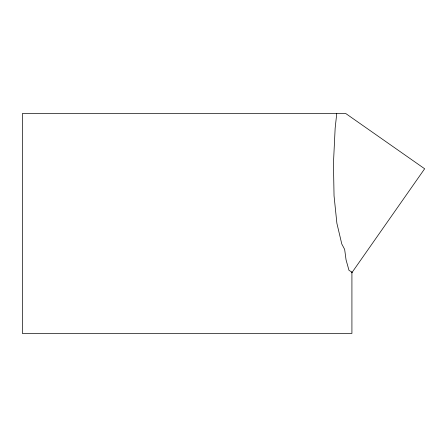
<?xml version="1.0" encoding="UTF-8"?>
<svg xmlns="http://www.w3.org/2000/svg" width="447" height="447" viewBox="0 0 447 447"><rect width="100%" height="100%" fill="white"/><g stroke="black" fill="none" stroke-linecap="round" stroke-linejoin="round"><path stroke-width="0.67" d="M336.753 113.56L335.149 128.211L333.451 163.367L334.043 195.808L336.887 223.31L341.793 244.006L344.654 249.387L346.056 259.869L348.995 270.368L351.918 272.061L351.918 333.44L22.35 333.44L22.35 113.56L345.805 113.56L424.65 168.77L351.755 272.871L351.918 272.061"/></g></svg>
